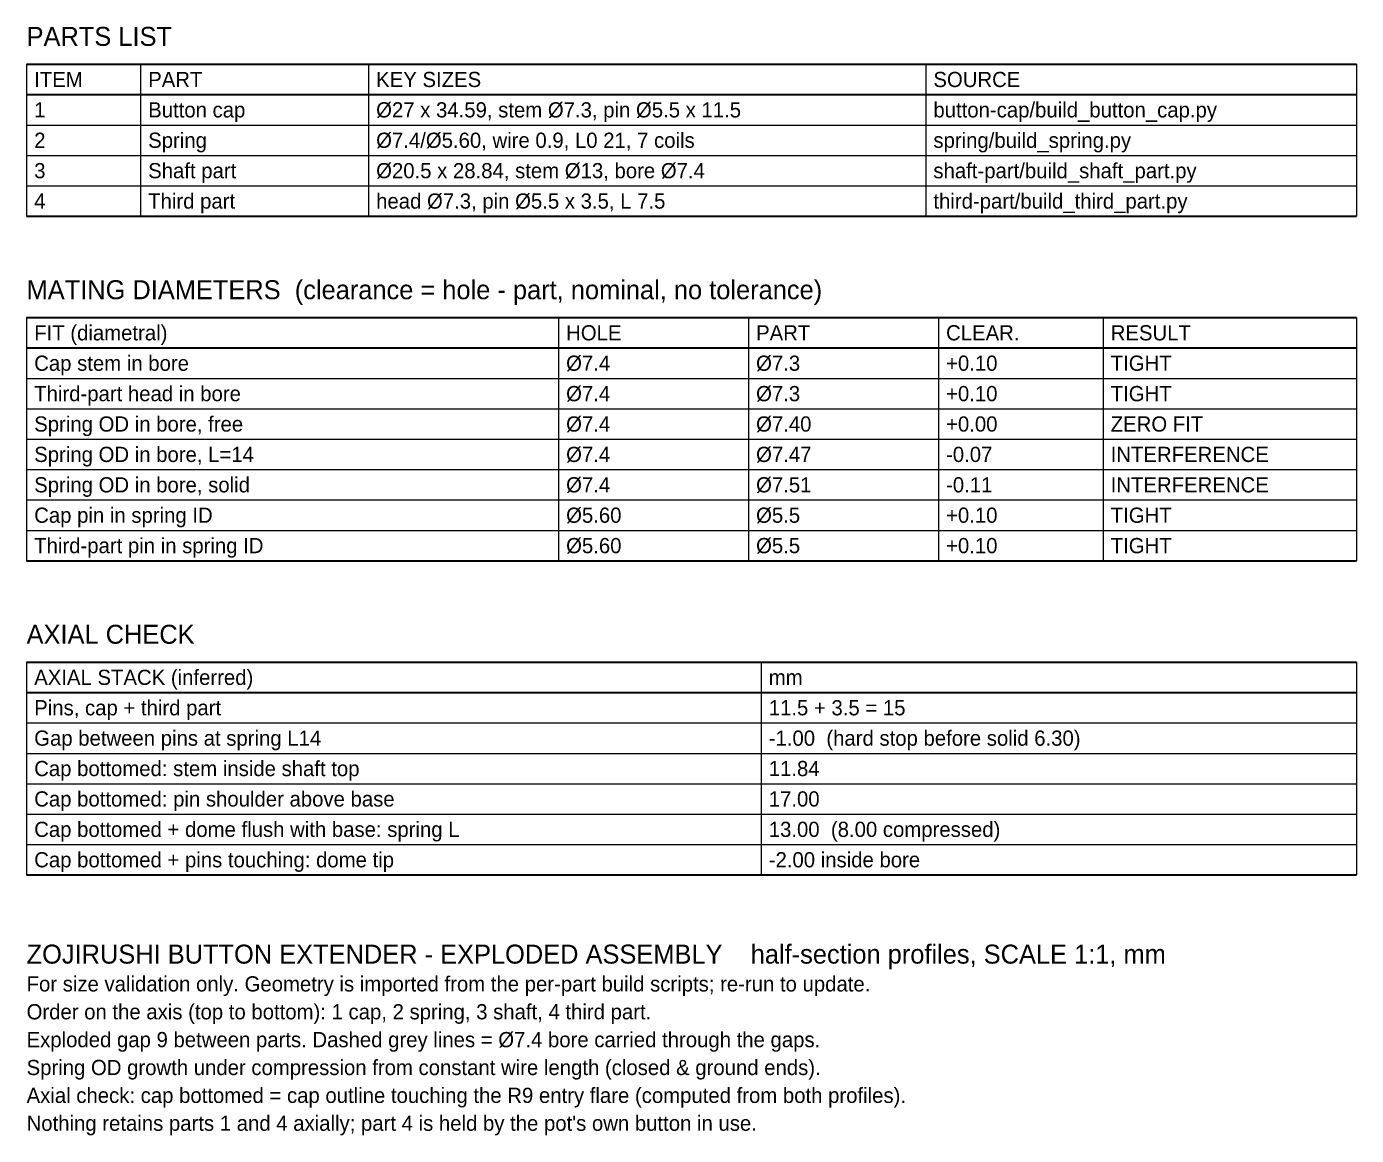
# Model space of a CAD drawing. Header units: millimetres. Extents: x -41 to 135, y -4 to 123.
# Drawn here: x 30 to 135, y 34.4 to 121.9 of the extents above; entities that cross this region are included whole.
import ezdxf
from ezdxf.enums import TextEntityAlignment as Align

# ---------------------------------------------------------------- set-up
doc = ezdxf.new("R2010")
doc.units = ezdxf.units.MM
doc.header["$LTSCALE"] = 0.4
doc.layers.add('TABLE', color=7, linetype='CONTINUOUS')
doc.layers.add('TEXT', color=7, linetype='CONTINUOUS')

msp = doc.modelspace()

# ---------------------------------------------------------------- linework, layer by layer
at = {"layer": 'TABLE', "lineweight": 35}
for p, q in [((30, 118.93), (135, 118.93)), ((30, 116.53), (135, 116.53)), ((30, 106.93), (135, 106.93)), ((30, 98.93), (135, 98.93)), ((30, 96.53), (135, 96.53)), ((30, 79.73), (135, 79.73)), ((30, 71.73), (135, 71.73)), ((30, 69.33), (135, 69.33)), ((30, 54.93), (135, 54.93))]:
    msp.add_line(p, q, dxfattribs=at)
at = {"layer": 'TABLE', "lineweight": 13}
for p, q in [((30, 118.93), (30, 106.93)), ((39, 118.93), (39, 106.93)), ((57, 118.93), (57, 106.93)), ((101, 118.93), (101, 106.93)), ((135, 118.93), (135, 106.93)), ((30, 114.13), (135, 114.13)), ((30, 111.73), (135, 111.73)), ((30, 109.33), (135, 109.33)), ((30, 98.93), (30, 79.73)), ((72, 98.93), (72, 79.73)), ((87, 98.93), (87, 79.73)), ((102, 98.93), (102, 79.73)), ((115, 98.93), (115, 79.73)), ((135, 98.93), (135, 79.73)), ((30, 94.13), (135, 94.13)), ((30, 91.73), (135, 91.73)), ((30, 89.33), (135, 89.33)), ((30, 86.93), (135, 86.93)), ((30, 84.53), (135, 84.53)), ((30, 82.13), (135, 82.13)), ((30, 71.73), (30, 54.93)), ((88, 71.73), (88, 54.93)), ((135, 71.73), (135, 54.93)), ((30, 66.93), (135, 66.93)), ((30, 64.53), (135, 64.53)), ((30, 62.13), (135, 62.13)), ((30, 59.73), (135, 59.73)), ((30, 57.33), (135, 57.33))]:
    msp.add_line(p, q, dxfattribs=at)

# ---------------------------------------------------------------- texts
at = {"layer": 'TABLE'}
for s, p in [('PARTS LIST', (30, 119.93)), ('MATING DIAMETERS  (clearance = hole - part, nominal, no tolerance)', (30, 99.93)), ('AXIAL CHECK', (30, 72.73))]:
    msp.add_text(s, height=1.5, dxfattribs=at).set_placement(p, align=Align.BOTTOM_LEFT)
at = {"layer": 'TABLE', "color": 7}
for s, p in [('ITEM', (30.6, 117.73)), ('PART', (39.6, 117.73)), ('KEY SIZES', (57.6, 117.73)), ('SOURCE', (101.6, 117.73)), ('1', (30.6, 115.33)), ('Button cap', (39.6, 115.33)), ('%%c27 x 34.59, stem %%c7.3, pin %%c5.5 x 11.5', (57.6, 115.33)), ('button-cap/build_button_cap.py', (101.6, 115.33)), ('2', (30.6, 112.93)), ('Spring', (39.6, 112.93)), ('%%c7.4/%%c5.60, wire 0.9, L0 21, 7 coils', (57.6, 112.93)), ('spring/build_spring.py', (101.6, 112.93)), ('3', (30.6, 110.53)), ('Shaft part', (39.6, 110.53)), ('%%c20.5 x 28.84, stem %%c13, bore %%c7.4', (57.6, 110.53)), ('shaft-part/build_shaft_part.py', (101.6, 110.53)), ('4', (30.6, 108.13)), ('Third part', (39.6, 108.13)), ('head %%c7.3, pin %%c5.5 x 3.5, L 7.5', (57.6, 108.13)), ('third-part/build_third_part.py', (101.6, 108.13)), ('FIT (diametral)', (30.6, 97.73)), ('HOLE', (72.6, 97.73)), ('PART', (87.6, 97.73)), ('CLEAR.', (102.6, 97.73)), ('RESULT', (115.6, 97.73)), ('AXIAL STACK (inferred)', (30.6, 70.53)), ('mm', (88.6, 70.53)), ('Pins, cap + third part', (30.6, 68.13)), ('11.5 + 3.5 = 15', (88.6, 68.13)), ('Gap between pins at spring L14', (30.6, 65.73)), ('-1.00  (hard stop before solid 6.30)', (88.6, 65.73)), ('Cap bottomed: stem inside shaft top', (30.6, 63.33)), ('11.84', (88.6, 63.33)), ('Cap bottomed: pin shoulder above base', (30.6, 60.93)), ('17.00', (88.6, 60.93)), ('Cap bottomed + dome flush with base: spring L', (30.6, 58.53)), ('13.00  (8.00 compressed)', (88.6, 58.53)), ('Cap bottomed + pins touching: dome tip', (30.6, 56.13)), ('-2.00 inside bore', (88.6, 56.13))]:
    msp.add_text(s, height=1.2, dxfattribs=at).set_placement(p, align=Align.MIDDLE_LEFT)
at = {"layer": 'TABLE', "color": 30}
for s, p in [('Cap stem in bore', (30.6, 95.33)), ('%%c7.4', (72.6, 95.33)), ('%%c7.3', (87.6, 95.33)), ('+0.10', (102.6, 95.33)), ('TIGHT', (115.6, 95.33)), ('Third-part head in bore', (30.6, 92.93)), ('%%c7.4', (72.6, 92.93)), ('%%c7.3', (87.6, 92.93)), ('+0.10', (102.6, 92.93)), ('TIGHT', (115.6, 92.93)), ('Cap pin in spring ID', (30.6, 83.33)), ('%%c5.60', (72.6, 83.33)), ('%%c5.5', (87.6, 83.33)), ('+0.10', (102.6, 83.33)), ('TIGHT', (115.6, 83.33)), ('Third-part pin in spring ID', (30.6, 80.93)), ('%%c5.60', (72.6, 80.93)), ('%%c5.5', (87.6, 80.93)), ('+0.10', (102.6, 80.93)), ('TIGHT', (115.6, 80.93))]:
    msp.add_text(s, height=1.2, dxfattribs=at).set_placement(p, align=Align.MIDDLE_LEFT)
at = {"layer": 'TABLE', "color": 1}
for s, p in [('Spring OD in bore, free', (30.6, 90.53)), ('%%c7.4', (72.6, 90.53)), ('%%c7.40', (87.6, 90.53)), ('+0.00', (102.6, 90.53)), ('ZERO FIT', (115.6, 90.53)), ('Spring OD in bore, L=14', (30.6, 88.13)), ('%%c7.4', (72.6, 88.13)), ('%%c7.47', (87.6, 88.13)), ('-0.07', (102.6, 88.13)), ('INTERFERENCE', (115.6, 88.13)), ('Spring OD in bore, solid', (30.6, 85.73)), ('%%c7.4', (72.6, 85.73)), ('%%c7.51', (87.6, 85.73)), ('-0.11', (102.6, 85.73)), ('INTERFERENCE', (115.6, 85.73))]:
    msp.add_text(s, height=1.2, dxfattribs=at).set_placement(p, align=Align.MIDDLE_LEFT)
at = {"layer": 'TEXT'}
for s, height, p in [('ZOJIRUSHI BUTTON EXTENDER - EXPLODED ASSEMBLY    half-section profiles, SCALE 1:1, mm', 1.5, (30, 47.93)), ('For size validation only. Geometry is imported from the per-part build scripts; re-run to update.', 1.2, (30, 45.73)), ('Order on the axis (top to bottom): 1 cap, 2 spring, 3 shaft, 4 third part.', 1.2, (30, 43.53)), ('Exploded gap 9 between parts. Dashed grey lines = %%c7.4 bore carried through the gaps.', 1.2, (30, 41.33)), ('Spring OD growth under compression from constant wire length (closed & ground ends).', 1.2, (30, 39.13)), ('Axial check: cap bottomed = cap outline touching the R9 entry flare (computed from both profiles).', 1.2, (30, 36.93)), ("Nothing retains parts 1 and 4 axially; part 4 is held by the pot's own button in use.", 1.2, (30, 34.73))]:
    msp.add_text(s, height=height, dxfattribs=at).set_placement(p)

doc.saveas('drawing.dxf')
